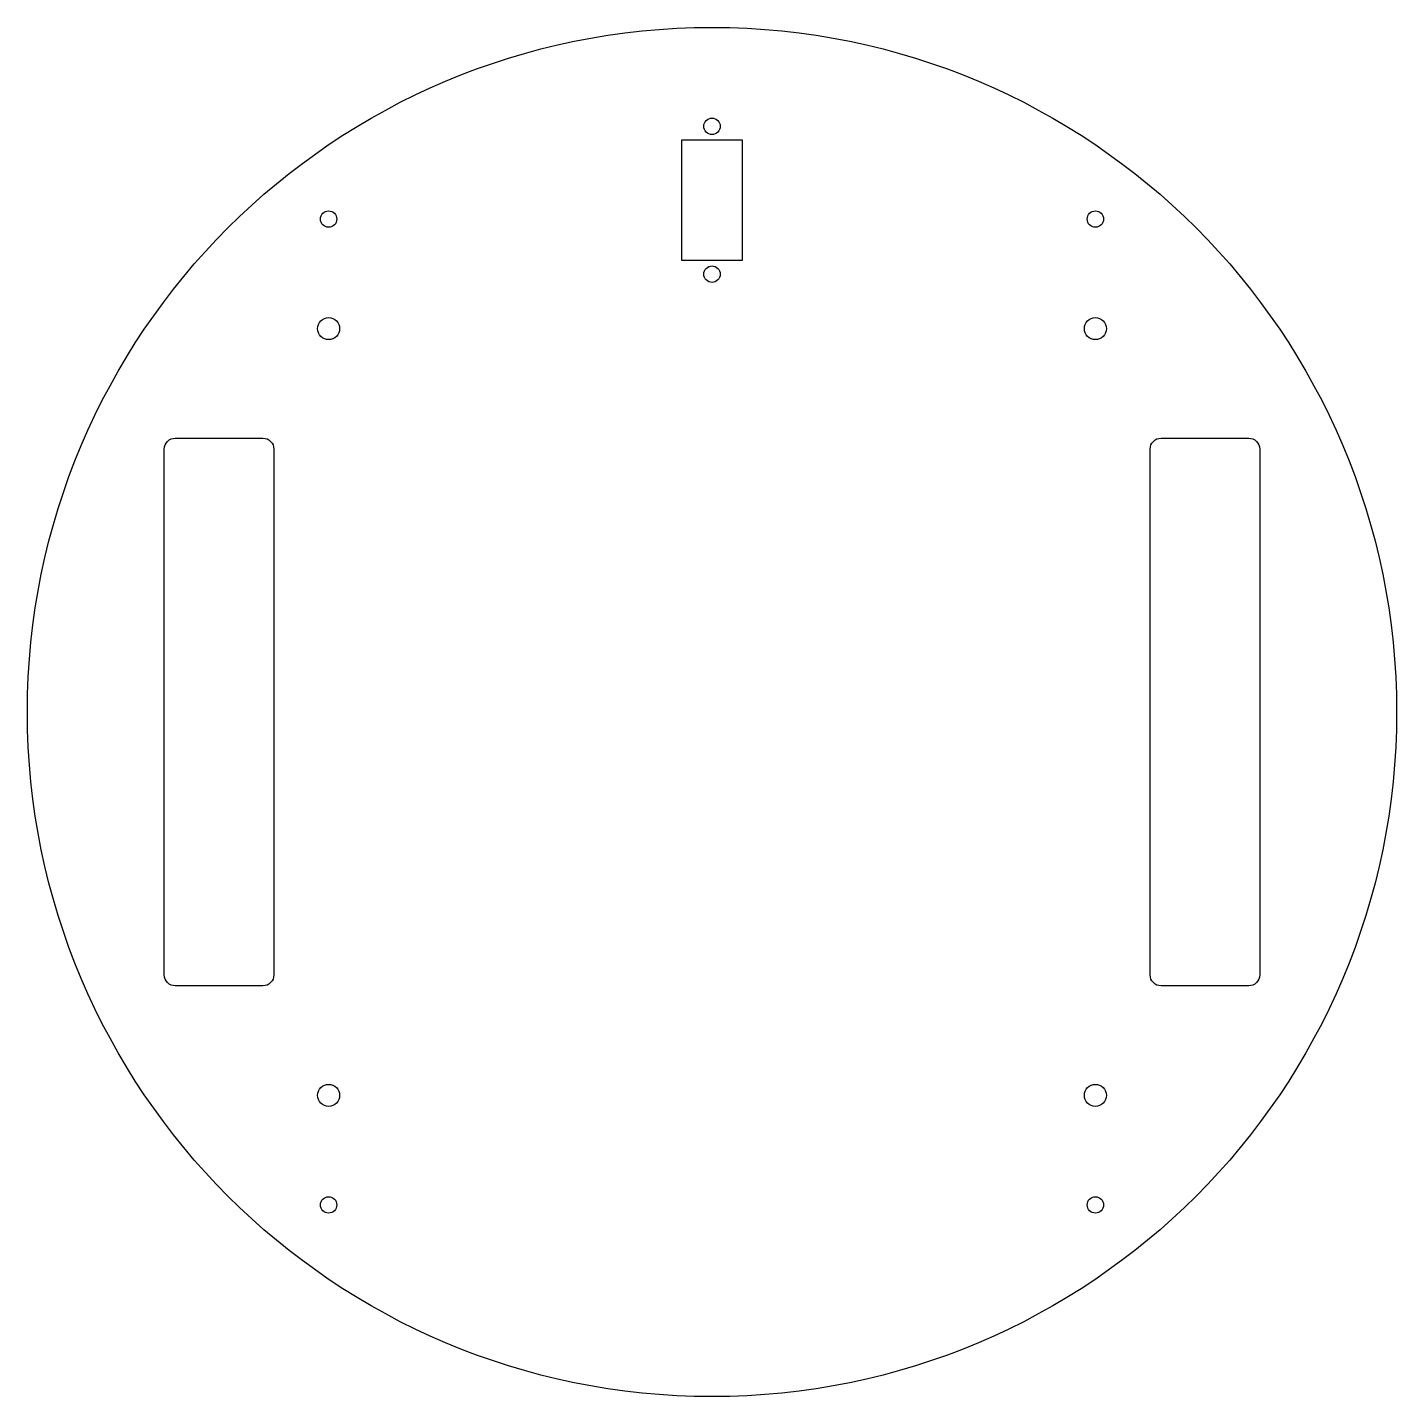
# Model space of a CAD drawing. Header units: millimetres. Extents: x -125 to 125, y -125 to 125.
import ezdxf

# ---------------------------------------------------------------- set-up
doc = ezdxf.new("R2010")
doc.units = ezdxf.units.MM

msp = doc.modelspace()

# ---------------------------------------------------------------- linework, layer by layer
msp.add_lwpolyline([(-5.5, 82.44), (-5.5, 104.44), (5.5, 104.44), (5.5, 82.44)], close=True)
for points in [[(-98, -50, -0.414214), (-100, -48), (-100, 48, -0.414214), (-98, 50), (-82, 50, -0.414214), (-80, 48), (-80, -48, -0.414214), (-82, -50)], [(98, -50), (82, -50, -0.414214), (80, -48), (80, 48, -0.414214), (82, 50), (98, 50, -0.414214), (100, 48), (100, -48, -0.414214)]]:
    msp.add_lwpolyline(points, format="xyb", close=True)
for centre, radius in [((0, 0), 125), ((0, 106.94), 1.5), ((-70, 90), 1.5), ((70, 90), 1.5), ((0, 79.94), 1.5), ((-70, 70), 2), ((70, 70), 2), ((-70, -70), 2), ((70, -70), 2), ((-70, -90), 1.5), ((70, -90), 1.5)]:
    msp.add_circle(centre, radius)

doc.saveas('drawing.dxf')
